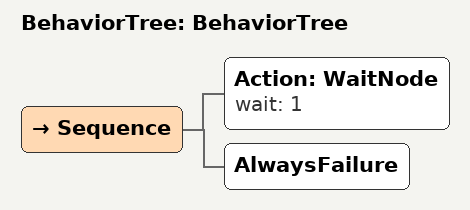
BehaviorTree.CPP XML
<?xml version="1.0"?>
<root main_tree_to_execute="BehaviorTree">
    <BehaviorTree ID="BehaviorTree">
        <Sequence>
            <Action ID="WaitNode" wait="1"/>
            <AlwaysFailure/>
        </Sequence>
    </BehaviorTree>
</root>
